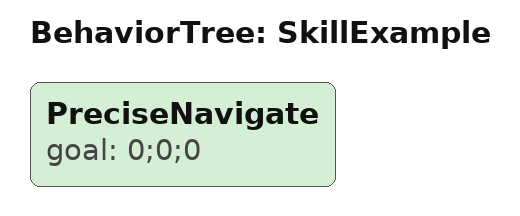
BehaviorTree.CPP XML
<root main_tree_to_execute="SkillExample">
    <BehaviorTree ID="SkillExample">
        <PreciseNavigate goal="0;0;0" />
    </BehaviorTree>
</root>
